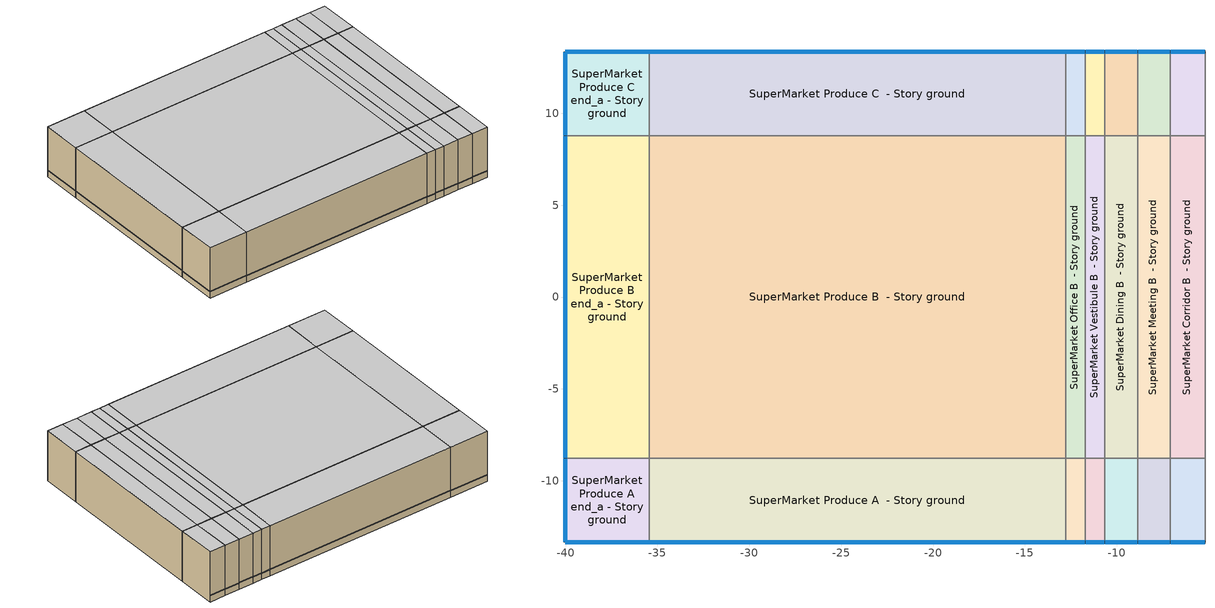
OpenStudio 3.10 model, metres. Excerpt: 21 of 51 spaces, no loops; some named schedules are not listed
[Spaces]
SuperMarket Produce A end_a - Story ground
 floor ground (Foundation F 1.26W/m*K Perim 9.14m Area 20.9m2): -40.03,-13.34 -40.03,-8.77 -35.46,-8.77 -35.46,-13.34 z0
 wall outside (SuperMarket Produce A end_a - Story ground Wall 1 c tbd): -40.03,-8.77 -40.03,-13.34 z0:6.1
 wall outside (SuperMarket Produce A end_a - Story ground Wall 4 c tbd): -40.03,-13.34 -35.46,-13.34 z0:6.1
 wall to SuperMarket Produce B end_a - Story ground: -35.46,-8.77 -40.03,-8.77 z0:6.1
 wall to SuperMarket Produce A  - Story ground: -35.46,-13.34 -35.46,-8.77 z0:6.1
 window (Window U-0.56 SHGC 0.39): -40.03,-8.8 -40.03,-13.32 / -40.01,-13.34 -35.49,-13.34 z0.76:0.82
 ceiling adiabatic (Typical Interior Ceiling): -35.46,-13.34 -35.46,-8.77 -40.03,-8.77 -40.03,-13.34 z6.1
SuperMarket Produce B end_a - Story ground
 floor ground (Foundation F 1.26W/m*K Perim 17.54m Area 80.21m2): -40.03,-8.77 -40.03,8.77 -35.46,8.77 -35.46,-8.77 z0
 wall outside (SuperMarket Produce B end_a - Story ground Wall 4 c tbd): -40.03,8.77 -40.03,-8.77 z0:6.1
 wall to SuperMarket Produce C end_a - Story ground: -35.46,8.77 -40.03,8.77 z0:6.1
 wall to SuperMarket Produce B  - Story ground: -35.46,-8.77 -35.46,8.77 z0:6.1
 window (Window U-0.56 SHGC 0.39): -40.03,8.75 -40.03,-8.75 z0.76:0.82
 ceiling adiabatic (Typical Interior Ceiling): -35.46,-8.77 -35.46,8.77 -40.03,8.77 -40.03,-8.77 z6.1
SuperMarket Produce C end_a - Story ground
 floor ground (Foundation F 1.26W/m*K Perim 9.14m Area 20.9m2): -40.03,8.77 -40.03,13.34 -35.46,13.34 -35.46,8.77 z0
 wall outside (SuperMarket Produce C end_a - Story ground Wall 1 c tbd): -40.03,13.34 -40.03,8.77 z0:6.1
 wall outside (SuperMarket Produce C end_a - Story ground Wall 2 c tbd): -35.46,13.34 -40.03,13.34 z0:6.1
 wall to SuperMarket Produce C  - Story ground: -35.46,8.77 -35.46,13.34 z0:6.1
 window (Window U-0.56 SHGC 0.39): -40.03,13.32 -40.03,8.8 / -35.49,13.34 -40.01,13.34 z0.76:0.82
 ceiling adiabatic (Typical Interior Ceiling): -35.46,8.77 -35.46,13.34 -40.03,13.34 -40.03,8.77 z6.1
SuperMarket Produce A  - Story ground
 floor ground (Foundation F 1.26W/m*K Perim 22.67m Area 103.63m2): -35.46,-13.34 -35.46,-8.77 -12.79,-8.77 -12.79,-13.34 z0
 wall outside (SuperMarket Produce A  - Story ground Wall 3 c tbd): -35.46,-13.34 -12.79,-13.34 z0:6.1
 wall to SuperMarket Produce B  - Story ground: -12.79,-8.77 -35.46,-8.77 z0:6.1
 wall to SuperMarket Office A  - Story ground: -12.79,-13.34 -12.79,-8.77 z0:6.1
 window (Window U-0.56 SHGC 0.39): -35.43,-13.34 -12.82,-13.34 z0.76:0.82
 ceiling adiabatic (Typical Interior Ceiling): -12.79,-13.34 -12.79,-8.77 -35.46,-8.77 -35.46,-13.34 z6.1
SuperMarket Produce B  - Story ground
 floor ground (Foundation F 1.26W/m*K Perim 0.0m Area 397.65m2): -35.46,-8.77 -35.46,8.77 -12.79,8.77 -12.79,-8.77 z0
 wall to SuperMarket Produce C  - Story ground: -12.79,8.77 -35.46,8.77 z0:6.1
 wall to SuperMarket Office B  - Story ground: -12.79,-8.77 -12.79,8.77 z0:6.1
 ceiling adiabatic (Typical Interior Ceiling): -12.79,-8.77 -12.79,8.77 -35.46,8.77 -35.46,-8.77 z6.1
SuperMarket Produce C  - Story ground
 floor ground (Foundation F 1.26W/m*K Perim 22.67m Area 103.63m2): -35.46,8.77 -35.46,13.34 -12.79,13.34 -12.79,8.77 z0
 wall outside (SuperMarket Produce C  - Story ground Wall 2 c tbd): -12.79,13.34 -35.46,13.34 z0:6.1
 wall to SuperMarket Office C  - Story ground: -12.79,8.77 -12.79,13.34 z0:6.1
 window (Window U-0.56 SHGC 0.39): -12.82,13.34 -35.43,13.34 z0.76:0.82
 ceiling adiabatic (Typical Interior Ceiling): -12.79,8.77 -12.79,13.34 -35.46,13.34 -35.46,8.77 z6.1
SuperMarket Office A  - Story ground
 floor ground (Foundation F 1.26W/m*K Perim 1.07m Area 4.91m2): -12.79,-13.34 -12.79,-8.77 -11.72,-8.77 -11.72,-13.34 z0
 wall outside (SuperMarket Office A  - Story ground Wall 3 c tbd): -12.79,-13.34 -11.72,-13.34 z0:6.1
 wall to SuperMarket Office B  - Story ground: -11.72,-8.77 -12.79,-8.77 z0:6.1
 wall to SuperMarket Vestibule A  - Story ground: -11.72,-13.34 -11.72,-8.77 z0:6.1
 window (Window U-0.56 SHGC 0.39): -12.77,-13.34 -11.75,-13.34 z0.76:0.83
 ceiling adiabatic (Typical Interior Ceiling): -11.72,-13.34 -11.72,-8.77 -12.79,-8.77 -12.79,-13.34 z6.1
SuperMarket Office B  - Story ground
 floor ground (Foundation F 1.26W/m*K Perim 0.0m Area 18.82m2): -12.79,-8.77 -12.79,8.77 -11.72,8.77 -11.72,-8.77 z0
 wall to SuperMarket Office C  - Story ground: -11.72,8.77 -12.79,8.77 z0:6.1
 wall to SuperMarket Vestibule B  - Story ground: -11.72,-8.77 -11.72,8.77 z0:6.1
 ceiling adiabatic (Typical Interior Ceiling): -11.72,-8.77 -11.72,8.77 -12.79,8.77 -12.79,-8.77 z6.1
SuperMarket Office C  - Story ground
 floor ground (Foundation F 1.26W/m*K Perim 1.07m Area 4.91m2): -12.79,8.77 -12.79,13.34 -11.72,13.34 -11.72,8.77 z0
 wall outside (SuperMarket Office C  - Story ground Wall 1 c tbd): -11.72,13.34 -12.79,13.34 z0:6.1
 wall to SuperMarket Vestibule C  - Story ground: -11.72,8.77 -11.72,13.34 z0:6.1
 window (Window U-0.56 SHGC 0.39): -11.75,13.34 -12.77,13.34 z0.76:0.83
 ceiling adiabatic (Typical Interior Ceiling): -11.72,8.77 -11.72,13.34 -12.79,13.34 -12.79,8.77 z6.1
SuperMarket Vestibule A  - Story ground
 floor ground (Foundation F 1.26W/m*K Perim 1.07m Area 4.91m2): -11.72,-13.34 -11.72,-8.77 -10.65,-8.77 -10.65,-13.34 z0
 wall outside (SuperMarket Vestibule A  - Story ground Wall 3 c tbd): -11.72,-13.34 -10.65,-13.34 z0:6.1
 wall to SuperMarket Vestibule B  - Story ground: -10.65,-8.77 -11.72,-8.77 z0:6.1
 wall to SuperMarket Dining A  - Story ground: -10.65,-13.34 -10.65,-8.77 z0:6.1
 window (Window U-0.56 SHGC 0.39): -11.7,-13.34 -10.67,-13.34 z0.76:0.83
 ceiling adiabatic (Typical Interior Ceiling): -10.65,-13.34 -10.65,-8.77 -11.72,-8.77 -11.72,-13.34 z6.1
SuperMarket Vestibule B  - Story ground
 floor ground (Foundation F 1.26W/m*K Perim 0.0m Area 18.82m2): -11.72,-8.77 -11.72,8.77 -10.65,8.77 -10.65,-8.77 z0
 wall to SuperMarket Vestibule C  - Story ground: -10.65,8.77 -11.72,8.77 z0:6.1
 wall to SuperMarket Dining B  - Story ground: -10.65,-8.77 -10.65,8.77 z0:6.1
 ceiling adiabatic (Typical Interior Ceiling): -10.65,-8.77 -10.65,8.77 -11.72,8.77 -11.72,-8.77 z6.1
SuperMarket Vestibule C  - Story ground
 floor ground (Foundation F 1.26W/m*K Perim 1.07m Area 4.91m2): -11.72,8.77 -11.72,13.34 -10.65,13.34 -10.65,8.77 z0
 wall outside (SuperMarket Vestibule C  - Story ground Wall 2 c tbd): -10.65,13.34 -11.72,13.34 z0:6.1
 wall to SuperMarket Dining C  - Story ground: -10.65,8.77 -10.65,13.34 z0:6.1
 window (Window U-0.56 SHGC 0.39): -10.67,13.34 -11.7,13.34 z0.76:0.83
 ceiling adiabatic (Typical Interior Ceiling): -10.65,8.77 -10.65,13.34 -11.72,13.34 -11.72,8.77 z6.1
SuperMarket Dining A  - Story ground
 floor ground (Foundation F 1.26W/m*K Perim 1.78m Area 8.13m2): -10.65,-13.34 -10.65,-8.77 -8.87,-8.77 -8.87,-13.34 z0
 wall outside (SuperMarket Dining A  - Story ground Wall 3 c tbd): -10.65,-13.34 -8.87,-13.34 z0:6.1
 wall to SuperMarket Dining B  - Story ground: -8.87,-8.77 -10.65,-8.77 z0:6.1
 wall to SuperMarket Meeting A  - Story ground: -8.87,-13.34 -8.87,-8.77 z0:6.1
 window (Window U-0.56 SHGC 0.39): -10.62,-13.34 -8.9,-13.34 z0.76:0.82
 ceiling adiabatic (Typical Interior Ceiling): -8.87,-13.34 -8.87,-8.77 -10.65,-8.77 -10.65,-13.34 z6.1
SuperMarket Dining B  - Story ground
 floor ground (Foundation F 1.26W/m*K Perim 0.0m Area 31.18m2): -10.65,-8.77 -10.65,8.77 -8.87,8.77 -8.87,-8.77 z0
 wall to SuperMarket Dining C  - Story ground: -8.87,8.77 -10.65,8.77 z0:6.1
 wall to SuperMarket Meeting B  - Story ground: -8.87,-8.77 -8.87,8.77 z0:6.1
 ceiling adiabatic (Typical Interior Ceiling): -8.87,-8.77 -8.87,8.77 -10.65,8.77 -10.65,-8.77 z6.1
SuperMarket Dining C  - Story ground
 floor ground (Foundation F 1.26W/m*K Perim 1.78m Area 8.13m2): -10.65,8.77 -10.65,13.34 -8.87,13.34 -8.87,8.77 z0
 wall outside (SuperMarket Dining C  - Story ground Wall 2 c tbd): -8.87,13.34 -10.65,13.34 z0:6.1
 wall to SuperMarket Meeting C  - Story ground: -8.87,8.77 -8.87,13.34 z0:6.1
 window (Window U-0.56 SHGC 0.39): -8.9,13.34 -10.62,13.34 z0.76:0.82
 ceiling adiabatic (Typical Interior Ceiling): -8.87,8.77 -8.87,13.34 -10.65,13.34 -10.65,8.77 z6.1
SuperMarket Meeting A  - Story ground
 floor ground (Foundation F 1.26W/m*K Perim 1.78m Area 8.13m2): -8.87,-13.34 -8.87,-8.77 -7.09,-8.77 -7.09,-13.34 z0
 wall outside (SuperMarket Meeting A  - Story ground Wall 3 c tbd): -8.87,-13.34 -7.09,-13.34 z0:6.1
 wall to SuperMarket Meeting B  - Story ground: -7.09,-8.77 -8.87,-8.77 z0:6.1
 wall to SuperMarket Corridor A  - Story ground: -7.09,-13.34 -7.09,-8.77 z0:6.1
 window (Window U-0.56 SHGC 0.39): -8.85,-13.34 -7.12,-13.34 z0.76:0.82
 ceiling adiabatic (Typical Interior Ceiling): -7.09,-13.34 -7.09,-8.77 -8.87,-8.77 -8.87,-13.34 z6.1
SuperMarket Meeting B  - Story ground
 floor ground (Foundation F 1.26W/m*K Perim 0.0m Area 31.18m2): -8.87,-8.77 -8.87,8.77 -7.09,8.77 -7.09,-8.77 z0
 wall to SuperMarket Meeting C  - Story ground: -7.09,8.77 -8.87,8.77 z0:6.1
 wall to SuperMarket Corridor B  - Story ground: -7.09,-8.77 -7.09,8.77 z0:6.1
 ceiling adiabatic (Typical Interior Ceiling): -7.09,-8.77 -7.09,8.77 -8.87,8.77 -8.87,-8.77 z6.1
SuperMarket Meeting C  - Story ground
 floor ground (Foundation F 1.26W/m*K Perim 1.78m Area 8.13m2): -8.87,8.77 -8.87,13.34 -7.09,13.34 -7.09,8.77 z0
 wall outside (SuperMarket Meeting C  - Story ground Wall 1 c tbd): -7.09,13.34 -8.87,13.34 z0:6.1
 wall to SuperMarket Corridor C  - Story ground: -7.09,8.77 -7.09,13.34 z0:6.1
 window (Window U-0.56 SHGC 0.39): -7.12,13.34 -8.85,13.34 z0.76:0.82
 ceiling adiabatic (Typical Interior Ceiling): -7.09,8.77 -7.09,13.34 -8.87,13.34 -8.87,8.77 z6.1
SuperMarket Corridor A  - Story ground
 floor ground (Foundation F 1.26W/m*K Perim 1.89m Area 8.64m2): -7.09,-13.34 -7.09,-8.77 -5.2,-8.77 -5.2,-13.34 z0
 wall outside (SuperMarket Corridor A  - Story ground Wall 3 c tbd): -7.09,-13.34 -5.2,-13.34 z0:6.1
 wall to SuperMarket Corridor B  - Story ground: -5.2,-8.77 -7.09,-8.77 z0:6.1
 wall to SuperMarket Elec/MechRoom A  - Story ground: -5.2,-13.34 -5.2,-8.77 z0:6.1
 window (Window U-0.56 SHGC 0.39): -7.07,-13.34 -5.23,-13.34 z0.76:0.82
 ceiling adiabatic (Typical Interior Ceiling): -5.2,-13.34 -5.2,-8.77 -7.09,-8.77 -7.09,-13.34 z6.1
SuperMarket Corridor B  - Story ground
 floor ground (Foundation F 1.26W/m*K Perim 0.0m Area 33.15m2): -7.09,-8.77 -7.09,8.77 -5.2,8.77 -5.2,-8.77 z0
 wall to SuperMarket Corridor C  - Story ground: -5.2,8.77 -7.09,8.77 z0:6.1
 wall to SuperMarket Elec/MechRoom B  - Story ground: -5.2,-8.77 -5.2,8.77 z0:6.1
 ceiling adiabatic (Typical Interior Ceiling): -5.2,-8.77 -5.2,8.77 -7.09,8.77 -7.09,-8.77 z6.1
SuperMarket Corridor C  - Story ground
 floor ground (Foundation F 1.26W/m*K Perim 1.89m Area 8.64m2): -7.09,8.77 -7.09,13.34 -5.2,13.34 -5.2,8.77 z0
 wall outside (SuperMarket Corridor C  - Story ground Wall 2 c tbd): -5.2,13.34 -7.09,13.34 z0:6.1
 wall to SuperMarket Elec/MechRoom C  - Story ground: -5.2,8.77 -5.2,13.34 z0:6.1
 window (Window U-0.56 SHGC 0.39): -5.23,13.34 -7.07,13.34 z0.76:0.82
 ceiling adiabatic (Typical Interior Ceiling): -5.2,8.77 -5.2,13.34 -7.09,13.34 -7.09,8.77 z6.1
[Building]
ComStock 90.1-2007|SuperMarket: North Axis {deg}=315; Default Construction Set=ComStock 90.1-2007 - SpMarket - ASHRAE 169-2013-3A; Default Schedule Set=Building Default Schedule Set; Standards Building Type=SuperMarket
[Site]
Pitt Greenville_NC_USA: Latitude {deg}=35.64; Longitude {deg}=-77.38; Time Zone {hr}=-5; Elevation {m}=8; Terrain=City
[Site:WaterMainsTemperature]
Calculation Method=Correlation; Annual Average Outdoor Air Temperature {C}=16.915; Maximum Difference In Monthly Average Outdoor Air Temperatures {deltaC}=23.03
[SizingPeriod:DesignDay] Barometric Pressure {Pa}=101229; Rain Indicator=No; Snow Indicator=No; Day of Month=21; Daylight Saving Time Indicator=No; Humidity Condition Type=Wetbulb; Dry-Bulb Temperature Range Modifier Type=DefaultMultipliers
Name | Maximum Dry-Bulb Temperature {C} | Daily Dry-Bulb Temperature Range {deltaC} | Wind Speed {m/s} | Wind Direction {deg} | Month | Day Type | Wetbulb or DewPoint at Maximum Dry-Bulb {C} | Solar Model Indicator | ASHRAE Clear Sky Optical Depth for Beam Irradiance | ASHRAE Clear Sky Optical Depth for Diffuse Irradiance | Sky Clearness
Pitt Greenville Ann Clg .4% Condns DB=>MWB 1 | 35.1 | 10.3 | 3.1 | 260 | 7 | SummerDesignDay | 24.6 | ASHRAETau | 0.461 | 2.126
Pitt Greenville Ann Clg .4% Condns WB=>MDB 1 | 32.9 | 10.3 | 3.1 | 260 | 7 | SummerDesignDay | 26.1 | ASHRAETau | 0.461 | 2.126
Pitt Greenville Ann Htg 99.6% Condns DB 1 | -6.2 | 0 | 1.2 | 0 | 1 | WinterDesignDay | -6.2 | ASHRAEClearSky |  |  | 0
Pitt Greenville August .4% Condns DB=>MCWB 1 | 37.1 | 10.6 | 3.1 | 260 | 8 | SummerDesignDay | 25.5 | ASHRAETau | 0.431 | 2.253
[ClimateZones]
Climate Zone Institution Name 1=ASHRAE; Climate Zone Document Name 1=ANSI/ASHRAE Standard 169; Climate Zone Document Year 1=2006; Climate Zone Value 1=3A
[Site:GroundTemperature:FCfactorMethod]
January Ground Temperature {C}=17.55; February Ground Temperature {C}=10.73; March Ground Temperature {C}=8.85; April Ground Temperature {C}=3.21; May Ground Temperature {C}=12.42; June Ground Temperature {C}=8.62; July Ground Temperature {C}=15.07; August Ground Temperature {C}=23.02; September Ground Temperature {C}=25.88; October Ground Temperature {C}=25.87; November Ground Temperature {C}=26.24; December Ground Temperature {C}=25.52
[Construction:FfactorGroundFloor] F-Factor {W/m-K}=1.26344
Name | Area {m2} | PerimeterExposed {m}
Foundation F 1.26W/m*K Perim 9.14m Area 20.9m2 | 20.9032 | 9.144
Foundation F 1.26W/m*K Perim 17.54m Area 80.21m2 | 80.2118 | 17.5441
Foundation F 1.26W/m*K Perim 1.78m Area 8.13m2 | 8.12641 | 1.77743
Foundation F 1.26W/m*K Perim 1.07m Area 4.91m2 | 4.90513 | 1.07286
Foundation F 1.26W/m*K Perim 0.0m Area 18.82m2 | 18.8225 | 0
Foundation F 1.26W/m*K Perim 22.67m Area 103.63m2 | 103.629 | 22.6659
Foundation F 1.26W/m*K Perim 0.0m Area 397.65m2 | 397.654 | 0
Foundation F 1.26W/m*K Perim 0.0m Area 31.18m2 | 31.1835 | 0
Foundation F 1.26W/m*K Perim 0.0m Area 33.15m2 | 33.15 | 0
Foundation F 1.26W/m*K Perim 1.89m Area 8.64m2 | 8.63889 | 1.88952
[DefaultConstructionSet]
ComStock 90.1-2007 - SpMarket - ASHRAE 169-2013-3A: Default Exterior Surface Constructions=Default Surface Constructions 1; Default Interior Surface Constructions=Default Surface Constructions 2; Default Ground Contact Surface Constructions=Default Surface Constructions 3; Default Exterior SubSurface Constructions=Default Sub Surface Constructions 1; Default Interior SubSurface Constructions=Default Sub Surface Constructions 2; Interior Partition Construction=Typical Interior Partition
[DefaultSurfaceConstructions]
Name | Floor Construction | Wall Construction | Roof Ceiling Construction
Default Surface Constructions 1 | Typical Insulated Exterior Mass Floor R-9.35 | Typical Insulated Exterior Mass Wall R-8.13 | Typical IEAD Roof - Highly Reflective R-20.83
Default Surface Constructions 2 | Typical Interior Floor | Typical Interior Wall | Typical Interior Ceiling
Default Surface Constructions 3 | Typical Insulated Carpeted 6in Slab Floor | Typical Insulated Basement Mass Wall
[Construction]
Typical Insulated Exterior Mass Floor R-9.35: Typical Insulation R-6.78, 4 in. Normalweight Concrete Floor, Typical Carpet Pad
Typical Insulated Exterior Mass Wall R-8.13: 1IN Stucco, 8IN CONCRETE HW RefBldg, Typical Insulation R-5.74, 1/2IN Gypsum
Typical IEAD Roof - Highly Reflective R-20.83: Roof Membrane - Highly Reflective, Typical Insulation R-19.72, Metal Roof Surface
Typical Interior Floor: 100mm Normalweight concrete floor, CP02 CARPET PAD
Typical Interior Wall: G01 13mm gypsum board, G01 13mm gypsum board
Typical Interior Ceiling: CP02 CARPET PAD, 100mm Normalweight concrete floor
Typical Insulated Carpeted 6in Slab Floor: 6 in. Normalweight Concrete Floor, Typical Carpet Pad
Typical Insulated Basement Mass Wall: 8 in. Concrete Block Basement Wall
U 0.65 SHGC 0.25 Simple Glazing: U 0.65 SHGC 0.25 Simple Glazing
Typical Insulated Metal Door R-1.43: F08 Metal surface, Typical Insulation R-0.58
U 0.9 SHGC 0.25 Simple Glazing: U 0.9 SHGC 0.25 Simple Glazing
Typical Overhead Door R-0.86: Typical Insulation R-0.01
U 1.17 SHGC 0.39 Simple Glazing: U 1.17 SHGC 0.39 Simple Glazing
Typical Interior Window: Clear 3mm
Typical Interior Door; Typical Interior Partition: G05 25mm wood
InteriorFurnishings: Std Wood 6inch
Window U-0.56 SHGC 0.39: Simple Glazing Double - LowE - Clear - Aluminum
SuperMarket Corridor A  - Story ground Wall 3 c tbd: 1IN Stucco, 8IN CONCRETE HW RefBldg, SuperMarket Corridor A  - Story ground Wall 3 m tbd, 1/2IN Gypsum
SuperMarket Corridor C  - Story ground Wall 2 c tbd: 1IN Stucco, 8IN CONCRETE HW RefBldg, SuperMarket Corridor C  - Story ground Wall 2 m tbd, 1/2IN Gypsum
SuperMarket Dining A  - Story ground Wall 3 c tbd: 1IN Stucco, 8IN CONCRETE HW RefBldg, SuperMarket Dining A  - Story ground Wall 3 m tbd, 1/2IN Gypsum
SuperMarket Dining C  - Story ground Wall 2 c tbd: 1IN Stucco, 8IN CONCRETE HW RefBldg, SuperMarket Dining C  - Story ground Wall 2 m tbd, 1/2IN Gypsum
SuperMarket Meeting A  - Story ground Wall 3 c tbd: 1IN Stucco, 8IN CONCRETE HW RefBldg, SuperMarket Meeting A  - Story ground Wall 3 m tbd, 1/2IN Gypsum
SuperMarket Meeting C  - Story ground Wall 1 c tbd: 1IN Stucco, 8IN CONCRETE HW RefBldg, SuperMarket Meeting C  - Story ground Wall 1 m tbd, 1/2IN Gypsum
SuperMarket Office A  - Story ground Wall 3 c tbd: 1IN Stucco, 8IN CONCRETE HW RefBldg, SuperMarket Office A  - Story ground Wall 3 m tbd, 1/2IN Gypsum
SuperMarket Office C  - Story ground Wall 1 c tbd: 1IN Stucco, 8IN CONCRETE HW RefBldg, SuperMarket Office C  - Story ground Wall 1 m tbd, 1/2IN Gypsum
SuperMarket Produce A  - Story ground Wall 3 c tbd: 1IN Stucco, 8IN CONCRETE HW RefBldg, SuperMarket Produce A  - Story ground Wall 3 m tbd, 1/2IN Gypsum
SuperMarket Produce A end_a - Story ground Wall 1 c tbd: 1IN Stucco, 8IN CONCRETE HW RefBldg, SuperMarket Produce A end_a - Story ground Wall 1 m tbd, 1/2IN Gypsum
SuperMarket Produce A end_a - Story ground Wall 4 c tbd: 1IN Stucco, 8IN CONCRETE HW RefBldg, SuperMarket Produce A end_a - Story ground Wall 4 m tbd, 1/2IN Gypsum
SuperMarket Produce B end_a - Story ground Wall 4 c tbd: 1IN Stucco, 8IN CONCRETE HW RefBldg, SuperMarket Produce B end_a - Story ground Wall 4 m tbd, 1/2IN Gypsum
SuperMarket Produce C  - Story ground Wall 2 c tbd: 1IN Stucco, 8IN CONCRETE HW RefBldg, SuperMarket Produce C  - Story ground Wall 2 m tbd, 1/2IN Gypsum
SuperMarket Produce C end_a - Story ground Wall 1 c tbd: 1IN Stucco, 8IN CONCRETE HW RefBldg, SuperMarket Produce C end_a - Story ground Wall 1 m tbd, 1/2IN Gypsum
SuperMarket Produce C end_a - Story ground Wall 2 c tbd: 1IN Stucco, 8IN CONCRETE HW RefBldg, SuperMarket Produce C end_a - Story ground Wall 2 m tbd, 1/2IN Gypsum
SuperMarket Vestibule A  - Story ground Wall 3 c tbd: 1IN Stucco, 8IN CONCRETE HW RefBldg, SuperMarket Vestibule A  - Story ground Wall 3 m tbd, 1/2IN Gypsum
SuperMarket Vestibule C  - Story ground Wall 2 c tbd: 1IN Stucco, 8IN CONCRETE HW RefBldg, SuperMarket Vestibule C  - Story ground Wall 2 m tbd, 1/2IN Gypsum
[Material:NoMass] Roughness=Smooth; Thermal Absorptance=0.9; Solar Absorptance=0.7
Name | Thermal Resistance {m2-K/W} | Visible Absorptance
Typical Insulation R-6.78 | 1.19347 | 0.7
Typical Carpet Pad; CP02 CARPET PAD | 0.21648 | 0.8
Typical Insulation R-5.74 | 1.01115 | 0.7
Typical Insulation R-19.72 | 3.4722 | 0.7
Typical Insulation R-0.58 | 0.101875 | 0.7
Typical Insulation R-0.01 | 0.001 | 0.7
SuperMarket Corridor A  - Story ground Wall 3 m tbd; SuperMarket Corridor C  - Story ground Wall 2 m tbd | 0.857915 | 0.7
SuperMarket Dining A  - Story ground Wall 3 m tbd; SuperMarket Dining C  - Story ground Wall 2 m tbd; SuperMarket Meeting A  - Story ground Wall 3 m tbd; SuperMarket Meeting C  - Story ground Wall 1 m tbd | 0.857879 | 0.7
SuperMarket Office A  - Story ground Wall 3 m tbd; SuperMarket Office C  - Story ground Wall 1 m tbd; SuperMarket Vestibule A  - Story ground Wall 3 m tbd; SuperMarket Vestibule C  - Story ground Wall 2 m tbd | 0.857438 | 0.7
SuperMarket Produce A  - Story ground Wall 3 m tbd; SuperMarket Produce C  - Story ground Wall 2 m tbd | 0.858376 | 0.7
SuperMarket Produce A end_a - Story ground Wall 1 m tbd; SuperMarket Produce A end_a - Story ground Wall 4 m tbd; SuperMarket Produce C end_a - Story ground Wall 1 m tbd; SuperMarket Produce C end_a - Story ground Wall 2 m tbd | 0.858224 | 0.7
SuperMarket Produce B end_a - Story ground Wall 4 m tbd | 0.858365 | 0.7
[Material]
Name | Roughness | Thickness {m} | Conductivity {W/m-K} | Density {kg/m3} | Specific Heat {J/kg-K} | Thermal Absorptance | Solar Absorptance | Visible Absorptance
4 in. Normalweight Concrete Floor | MediumRough | 0.1016 | 2.31 | 2322 | 832 | 0.9 | 0.7 | 0.7
1IN Stucco | Smooth | 0.0253 | 0.6918 | 1858 | 837 | 0.9 | 0.7 | 0.92
8IN CONCRETE HW RefBldg | Rough | 0.2032 | 1.311 | 2240 | 836.8 | 0.9 | 0.7 | 0.7
1/2IN Gypsum | Smooth | 0.0127 | 0.16 | 784.9 | 830 | 0.9 | 0.4 | 0.4
Roof Membrane - Highly Reflective | VeryRough | 0.0095 | 0.16 | 1121.29 | 1460 | 0.75 | 0.45 | 0.7
Metal Roof Surface; F08 Metal surface | Smooth | 0.0008 | 45.28 | 7824 | 500 | 0.9 | 0.7 | 0.7
100mm Normalweight concrete floor | MediumRough | 0.1016 | 2.31045 | 2322 | 832.557 | 0.9 | 0.7 | 0.7
G01 13mm gypsum board | Smooth | 0.0127 | 0.160031 | 800.001 | 1090.73 | 0.9 | 0.7 | 0.5
6 in. Normalweight Concrete Floor | MediumRough | 0.1524 | 2.31 | 2322 | 832 | 0.9 | 0.7 | 0.7
8 in. Concrete Block Basement Wall | MediumRough | 0.2032 | 1.326 | 1842 | 912 | 0.9 | 0.7 | 0.7
G05 25mm wood | MediumSmooth | 0.0254 | 0.15 | 608 | 1630 | 0.9 | 0.5 | 0.5
Std Wood 6inch | MediumSmooth | 0.15 | 0.12 | 540 | 1210 | 0.9 | 0.7 | 0.7
[DefaultSubSurfaceConstructions]
Name | Fixed Window Construction | Operable Window Construction | Door Construction | Glass Door Construction | Overhead Door Construction | Skylight Construction | Tubular Daylight Dome Construction | Tubular Daylight Diffuser Construction
Default Sub Surface Constructions 1 | U 0.65 SHGC 0.25 Simple Glazing | U 0.65 SHGC 0.25 Simple Glazing | Typical Insulated Metal Door R-1.43 | U 0.9 SHGC 0.25 Simple Glazing | Typical Overhead Door R-0.86 | U 1.17 SHGC 0.39 Simple Glazing | Typical Interior Window | Typical Interior Window
Default Sub Surface Constructions 2 | Typical Interior Window | Typical Interior Window | Typical Interior Door
[WindowMaterial:SimpleGlazingSystem]
Name | U-Factor {W/m2-K} | Solar Heat Gain Coefficient | Visible Transmittance
U 0.65 SHGC 0.25 Simple Glazing | 3.69087 | 0.25 | 0.81
U 0.9 SHGC 0.25 Simple Glazing | 5.11044 | 0.25 | 0.81
U 1.17 SHGC 0.39 Simple Glazing | 6.64357 | 0.39 | 0.81
Simple Glazing Double - LowE - Clear - Aluminum | 3.17415 | 0.386 | 0.591
[WindowMaterial:Glazing]
Clear 3mm: Optical Data Type=SpectralAverage; Thickness {m}=0.003; Solar Transmittance at Normal Incidence=0.837; Front Side Solar Reflectance at Normal Incidence=0.075; Back Side Solar Reflectance at Normal Incidence=0.075; Visible Transmittance at Normal Incidence=0.898; Front Side Visible Reflectance at Normal Incidence=0.081; Back Side Visible Reflectance at Normal Incidence=0.081; Infrared Transmittance at Normal Incidence=0; Front Side Infrared Hemispherical Emissivity=0.84; Back Side Infrared Hemispherical Emissivity=0.84; Conductivity {W/m-K}=0.9; Dirt Correction Factor for Solar and Visible Transmittance=1; Solar Diffusing=No
[SpaceType] Standards Building Type=SuperMarket
Name | Default Schedule Set | Design Specification Outdoor Air Object | Standards Space Type
SuperMarket Office - ComStock 90.1-2007 | SuperMarket Office Schedule Set | SuperMarket Office Ventilation | Office
SuperMarket Vestibule - ComStock 90.1-2007 | SuperMarket Vestibule Schedule Set | SuperMarket Vestibule Ventilation | Vestibule
SuperMarket Dining - ComStock 90.1-2007 | SuperMarket Dining Schedule Set | SuperMarket Dining Ventilation | Dining
SuperMarket Meeting - ComStock 90.1-2007 | SuperMarket Meeting Schedule Set | SuperMarket Meeting Ventilation | Meeting
SuperMarket Corridor - ComStock 90.1-2007 | SuperMarket Corridor Schedule Set | SuperMarket Corridor Ventilation | Corridor
SuperMarket Produce - ComStock 90.1-2007 | SuperMarket Produce Schedule Set | SuperMarket Produce Ventilation | Produce
[BuildingStory]
Story ground: Nominal Z Coordinate {m}=0; Nominal Floor to Floor Height {m}=6.096
[Space] Building Story=Story ground
Name | Space Type | Thermal Zone
SuperMarket Produce A end_a - Story ground | SuperMarket Produce - ComStock 90.1-2007 | Zone SuperMarket Produce A end_a - Story ground
SuperMarket Produce B end_a - Story ground | SuperMarket Produce - ComStock 90.1-2007 | Zone SuperMarket Produce B end_a - Story ground
SuperMarket Produce C end_a - Story ground | SuperMarket Produce - ComStock 90.1-2007 | Zone SuperMarket Produce C end_a - Story ground
SuperMarket Produce A  - Story ground | SuperMarket Produce - ComStock 90.1-2007 | Zone SuperMarket Produce A  - Story ground
SuperMarket Produce B  - Story ground | SuperMarket Produce - ComStock 90.1-2007 | Zone SuperMarket Produce B  - Story ground
SuperMarket Produce C  - Story ground | SuperMarket Produce - ComStock 90.1-2007 | Zone SuperMarket Produce C  - Story ground
SuperMarket Office A  - Story ground | SuperMarket Office - ComStock 90.1-2007 | Zone SuperMarket Office A  - Story ground
SuperMarket Office B  - Story ground | SuperMarket Office - ComStock 90.1-2007 | Zone SuperMarket Office B  - Story ground
SuperMarket Office C  - Story ground | SuperMarket Office - ComStock 90.1-2007 | Zone SuperMarket Office C  - Story ground
SuperMarket Vestibule A  - Story ground | SuperMarket Vestibule - ComStock 90.1-2007 | Zone SuperMarket Vestibule A  - Story ground
SuperMarket Vestibule B  - Story ground | SuperMarket Vestibule - ComStock 90.1-2007 | Zone SuperMarket Vestibule B  - Story ground
SuperMarket Vestibule C  - Story ground | SuperMarket Vestibule - ComStock 90.1-2007 | Zone SuperMarket Vestibule C  - Story ground
SuperMarket Dining A  - Story ground | SuperMarket Dining - ComStock 90.1-2007 | Zone SuperMarket Dining A  - Story ground
SuperMarket Dining B  - Story ground | SuperMarket Dining - ComStock 90.1-2007 | Zone SuperMarket Dining B  - Story ground
SuperMarket Dining C  - Story ground | SuperMarket Dining - ComStock 90.1-2007 | Zone SuperMarket Dining C  - Story ground
SuperMarket Meeting A  - Story ground | SuperMarket Meeting - ComStock 90.1-2007 | Zone SuperMarket Meeting A  - Story ground
SuperMarket Meeting B  - Story ground | SuperMarket Meeting - ComStock 90.1-2007 | Zone SuperMarket Meeting B  - Story ground
SuperMarket Meeting C  - Story ground | SuperMarket Meeting - ComStock 90.1-2007 | Zone SuperMarket Meeting C  - Story ground
SuperMarket Corridor A  - Story ground | SuperMarket Corridor - ComStock 90.1-2007 | Zone SuperMarket Corridor A  - Story ground
SuperMarket Corridor B  - Story ground | SuperMarket Corridor - ComStock 90.1-2007 | Zone SuperMarket Corridor B  - Story ground
SuperMarket Corridor C  - Story ground | SuperMarket Corridor - ComStock 90.1-2007 | Zone SuperMarket Corridor C  - Story ground
[ThermalZone] Multiplier=1; Use Ideal Air Loads=No
Name | Thermostat
Zone SuperMarket Produce A end_a - Story ground | SuperMarket Produce - ComStock 90.1-2007 Thermostat 2
Zone SuperMarket Produce B end_a - Story ground | SuperMarket Produce - ComStock 90.1-2007 Thermostat 5
Zone SuperMarket Produce C end_a - Story ground | SuperMarket Produce - ComStock 90.1-2007 Thermostat
Zone SuperMarket Produce A  - Story ground | SuperMarket Produce - ComStock 90.1-2007 Thermostat 4
Zone SuperMarket Produce B  - Story ground | SuperMarket Produce - ComStock 90.1-2007 Thermostat 1
Zone SuperMarket Produce C  - Story ground | SuperMarket Produce - ComStock 90.1-2007 Thermostat 3
Zone SuperMarket Office A  - Story ground | SuperMarket Office - ComStock 90.1-2007 Thermostat
Zone SuperMarket Office B  - Story ground | SuperMarket Office - ComStock 90.1-2007 Thermostat 1
Zone SuperMarket Office C  - Story ground | SuperMarket Office - ComStock 90.1-2007 Thermostat 2
Zone SuperMarket Vestibule A  - Story ground | SuperMarket Vestibule - ComStock 90.1-2007 Thermostat
Zone SuperMarket Vestibule B  - Story ground | SuperMarket Vestibule - ComStock 90.1-2007 Thermostat 2
Zone SuperMarket Vestibule C  - Story ground | SuperMarket Vestibule - ComStock 90.1-2007 Thermostat 1
Zone SuperMarket Dining A  - Story ground | SuperMarket Dining - ComStock 90.1-2007 Thermostat
Zone SuperMarket Dining B  - Story ground | SuperMarket Dining - ComStock 90.1-2007 Thermostat 2
Zone SuperMarket Dining C  - Story ground | SuperMarket Dining - ComStock 90.1-2007 Thermostat 1
Zone SuperMarket Meeting A  - Story ground | SuperMarket Meeting - ComStock 90.1-2007 Thermostat
Zone SuperMarket Meeting B  - Story ground | SuperMarket Meeting - ComStock 90.1-2007 Thermostat 1
Zone SuperMarket Meeting C  - Story ground | SuperMarket Meeting - ComStock 90.1-2007 Thermostat 2
Zone SuperMarket Corridor A  - Story ground | SuperMarket Corridor - ComStock 90.1-2007 Thermostat
Zone SuperMarket Corridor B  - Story ground | SuperMarket Corridor - ComStock 90.1-2007 Thermostat 1
Zone SuperMarket Corridor C  - Story ground | SuperMarket Corridor - ComStock 90.1-2007 Thermostat 2
[People:Definition] Number of People Calculation Method=People/Area; Fraction Radiant=0.3; Thermal Comfort Model Type 1=AdaptiveASH55
Name | People per Space Floor Area {person/m2}
SuperMarket Corridor People Definition; SuperMarket Produce People Definition; SuperMarket Vestibule People Definition | 0.0861113
SuperMarket Dining People Definition | 0.753474
SuperMarket Meeting People Definition | 0.538196
SuperMarket Office People Definition | 0.0538196
[People] Work Efficiency Schedule=Work Efficiency Schedule; Clothing Insulation Schedule=Clothing Schedule; Air Velocity Schedule=Air Velocity Schedule; Multiplier=1
Name | People Definition | Space or SpaceType
SuperMarket Corridor People | SuperMarket Corridor People Definition | SuperMarket Corridor - ComStock 90.1-2007
SuperMarket Dining People | SuperMarket Dining People Definition | SuperMarket Dining - ComStock 90.1-2007
SuperMarket Meeting People | SuperMarket Meeting People Definition | SuperMarket Meeting - ComStock 90.1-2007
SuperMarket Office People | SuperMarket Office People Definition | SuperMarket Office - ComStock 90.1-2007
SuperMarket Produce People | SuperMarket Produce People Definition | SuperMarket Produce - ComStock 90.1-2007
SuperMarket Vestibule People | SuperMarket Vestibule People Definition | SuperMarket Vestibule - ComStock 90.1-2007
[Lights:Definition] Design Level Calculation Method=Watts/Area; Fraction Visible=0.2; Return Air Fraction=0
Name | Watts per Space Floor Area {W/m2} | Fraction Radiant
SuperMarket Produce - ComStock 90.1-2007 General Lights Definition | 5.73211 | 0.31
SuperMarket Produce - ComStock 90.1-2007 Task Lights Definition | 3.42471 | 0.125
SuperMarket Corridor - ComStock 90.1-2007 General Lights Definition | 2.94907 | 0.31
SuperMarket Dining - ComStock 90.1-2007 General Lights Definition | 3.51996 | 0.31
SuperMarket Dining - ComStock 90.1-2007 Task Lights Definition | 0.956049 | 0.125
SuperMarket Dining - ComStock 90.1-2007 Wall Wash Lights Definition | 2.47267 | 0.125
SuperMarket Vestibule - ComStock 90.1-2007 General Lights Definition | 1.92838 | 0.31
SuperMarket Vestibule - ComStock 90.1-2007 Task Lights Definition | 1.01438 | 0.125
SuperMarket Vestibule - ComStock 90.1-2007 Wall Wash Lights Definition | 1.81461 | 0.125
SuperMarket Meeting - ComStock 90.1-2007 General Lights Definition | 5.43828 | 0.31
SuperMarket Meeting - ComStock 90.1-2007 Task Lights Definition | 1.71048 | 0.125
SuperMarket Meeting - ComStock 90.1-2007 Wall Wash Lights Definition | 2.57398 | 0.125
SuperMarket Office - ComStock 90.1-2007 General Lights Definition | 6.74433 | 0.31
[ElectricEquipment:Definition]
Name | Design Level Calculation Method | Watts per Space Floor Area {W/m2} | Fraction Latent | Fraction Radiant | Fraction Lost | Design Level {W}
SuperMarket Dining Elec Equip Definition | Watts/Area | 170.654 | 0 | 0.5 | 0
SuperMarket Produce Elec Equip Definition | Watts/Area | 2.22786 | 0 | 0.5 | 0
Elevator Lift Motor | EquipmentLevel |  | 0 | 0 | 1 | 16055
Elevator Fan | EquipmentLevel |  |  | 0.5 |  | 74.7252
Elevator Lights | EquipmentLevel |  |  | 0.5 |  | 88.9586
[ElectricEquipment]
Name | Electric Equipment Definition | Space or SpaceType | Schedule | Multiplier
SuperMarket Dining Elec Equip | SuperMarket Dining Elec Equip Definition | SuperMarket Dining - ComStock 90.1-2007 | SuperMarket BLDG_EQUIP_EndUseData BPR Adjusted
SuperMarket Produce Elec Equip | SuperMarket Produce Elec Equip Definition | SuperMarket Produce - ComStock 90.1-2007 | SuperMarket BLDG_EQUIP_EndUseData BPR Adjusted
2 Elevator Lift Motors | Elevator Lift Motor | SuperMarket Produce B  - Story ground | Elevator Schedule 1 | 2
2 Elevator Fans | Elevator Fan | SuperMarket Produce B  - Story ground | Elevator Schedule 3 | 2
2 Elevator Lights | Elevator Lights | SuperMarket Produce B  - Story ground | Elevator Schedule 2 | 2
[DesignSpecification:OutdoorAir] Outdoor Air Method=Sum
Name | Outdoor Air Flow per Floor Area {m3/s-m2} | Outdoor Air Flow per Person {m3/s-person}
SuperMarket Corridor Ventilation; SuperMarket Vestibule Ventilation | 0.000254
SuperMarket Dining Ventilation; SuperMarket Meeting Ventilation; SuperMarket Office Ventilation |  | 0.00943895
SuperMarket Produce Ventilation | 0.001524
[DefaultScheduleSet]
Name | Number of People Schedule | People Activity Level Schedule | Lighting Schedule | Electric Equipment Schedule | Hours of Operation Schedule
SuperMarket Corridor Schedule Set; SuperMarket Dining Schedule Set; SuperMarket Meeting Schedule Set; SuperMarket Office Schedule Set; SuperMarket Produce Schedule Set; SuperMarket Vestibule Schedule Set | SuperMarket Bldg Occ reduced by 23.0% | SuperMarket Activity | SuperMarket Bldg Light | SuperMarket BLDG_EQUIP_EndUseData
Building Default Schedule Set |  |  |  |  | Building Hours of Operation NonResidential
[Exterior:Lights:Definition]
Name | Design Level {W}
Parking Areas and Drives 0.04 W/ft^2 Def (W/ft^2) | 0.041
Building Facades 1.0 W/ft Def (W/ft) | 1
Main Entries 30.0 W/ft Def (W/ft) | 30
Other Doors 20.0 W/ft Def (W/ft) | 20
[Exterior:Lights]
Name | Exterior Lights Definition | Schedule | Control Option | Multiplier
Parking Areas and Drives 0.04 W/ft^2 | Parking Areas and Drives 0.04 W/ft^2 Def (W/ft^2) | Always On Discrete | AstronomicalClock | 65208.3
Building Facades 1.0 W/ft | Building Facades 1.0 W/ft Def (W/ft) | Schedule Ruleset 1 | ScheduleNameOnly | 700.476
Main Entries 30.0 W/ft | Main Entries 30.0 W/ft Def (W/ft) | Always On Discrete | AstronomicalClock | 18.4
Other Doors 20.0 W/ft | Other Doors 20.0 W/ft Def (W/ft) | Always On Discrete | AstronomicalClock | 26.956
[ThermostatSetpoint:DualSetpoint]
Name | Heating Setpoint Temperature Schedule | Cooling Setpoint Temperature Schedule
SuperMarket Dining - ComStock 90.1-2007 Thermostat; SuperMarket Produce - ComStock 90.1-2007 Thermostat; SuperMarket Produce - ComStock 90.1-2007 Thermostat 1; SuperMarket Produce - ComStock 90.1-2007 Thermostat 2; SuperMarket Produce - ComStock 90.1-2007 Thermostat 3; SuperMarket Produce - ComStock 90.1-2007 Thermostat 4; SuperMarket Produce - ComStock 90.1-2007 Thermostat 5; SuperMarket Dining - ComStock 90.1-2007 Thermostat 1; SuperMarket Dining - ComStock 90.1-2007 Thermostat 2 | SuperMarket HtgSetp_Enduse | SuperMarket ClgSetp_Enduse
SuperMarket Vestibule - ComStock 90.1-2007 Thermostat; SuperMarket Vestibule - ComStock 90.1-2007 Thermostat 1; SuperMarket Vestibule - ComStock 90.1-2007 Thermostat 2 | SuperMarket Vestibule HtgSetp | SuperMarket Vestibule ClgSetp
SuperMarket Office - ComStock 90.1-2007 Thermostat; SuperMarket Office - ComStock 90.1-2007 Thermostat 1; SuperMarket Meeting - ComStock 90.1-2007 Thermostat; SuperMarket Corridor - ComStock 90.1-2007 Thermostat; SuperMarket Corridor - ComStock 90.1-2007 Thermostat 1; SuperMarket Office - ComStock 90.1-2007 Thermostat 2; SuperMarket Meeting - ComStock 90.1-2007 Thermostat 1; SuperMarket Meeting - ComStock 90.1-2007 Thermostat 2; SuperMarket Corridor - ComStock 90.1-2007 Thermostat 2 | SuperMarket HtgSetp | SuperMarket ClgSetp
[InternalMass:Definition]
Internal Mass Definition 1: Construction=InteriorFurnishings; Design Level Calculation Method=SurfaceArea/Area; Surface Area per Space Floor Area=2
[InternalMass] Internal Mass Definition=Internal Mass Definition 1; Multiplier=1
Name | Space or SpaceType
SuperMarket Dining A  - Story ground Mass | SuperMarket Dining A  - Story ground
SuperMarket Meeting A  - Story ground Mass | SuperMarket Meeting A  - Story ground
SuperMarket Office C  - Story ground Mass | SuperMarket Office C  - Story ground
SuperMarket Office B  - Story ground Mass | SuperMarket Office B  - Story ground
SuperMarket Office A  - Story ground Mass | SuperMarket Office A  - Story ground
SuperMarket Dining C  - Story ground Mass | SuperMarket Dining C  - Story ground
SuperMarket Produce C  - Story ground Mass | SuperMarket Produce C  - Story ground
SuperMarket Produce B  - Story ground Mass | SuperMarket Produce B  - Story ground
SuperMarket Produce A  - Story ground Mass | SuperMarket Produce A  - Story ground
SuperMarket Produce B end_a - Story ground Mass | SuperMarket Produce B end_a - Story ground
SuperMarket Produce A end_a - Story ground Mass | SuperMarket Produce A end_a - Story ground
SuperMarket Dining B  - Story ground Mass | SuperMarket Dining B  - Story ground
SuperMarket Meeting B  - Story ground Mass | SuperMarket Meeting B  - Story ground
SuperMarket Produce C end_a - Story ground Mass | SuperMarket Produce C end_a - Story ground
SuperMarket Corridor B  - Story ground Mass | SuperMarket Corridor B  - Story ground
SuperMarket Meeting C  - Story ground Mass | SuperMarket Meeting C  - Story ground
SuperMarket Corridor C  - Story ground Mass | SuperMarket Corridor C  - Story ground
SuperMarket Corridor A  - Story ground Mass | SuperMarket Corridor A  - Story ground
[Lights] Schedule=SuperMarket Bldg Light BPR Adjusted; Fraction Replaceable=1
Name | Lights Definition | Space or SpaceType
SuperMarket Produce - ComStock 90.1-2007 General Lighting | SuperMarket Produce - ComStock 90.1-2007 General Lights Definition | SuperMarket Produce - ComStock 90.1-2007
SuperMarket Produce - ComStock 90.1-2007 Task Lighting | SuperMarket Produce - ComStock 90.1-2007 Task Lights Definition | SuperMarket Produce - ComStock 90.1-2007
SuperMarket Corridor - ComStock 90.1-2007 General Lighting | SuperMarket Corridor - ComStock 90.1-2007 General Lights Definition | SuperMarket Corridor - ComStock 90.1-2007
SuperMarket Dining - ComStock 90.1-2007 General Lighting | SuperMarket Dining - ComStock 90.1-2007 General Lights Definition | SuperMarket Dining - ComStock 90.1-2007
SuperMarket Dining - ComStock 90.1-2007 Task Lighting | SuperMarket Dining - ComStock 90.1-2007 Task Lights Definition | SuperMarket Dining - ComStock 90.1-2007
SuperMarket Dining - ComStock 90.1-2007 Wall Wash Lighting | SuperMarket Dining - ComStock 90.1-2007 Wall Wash Lights Definition | SuperMarket Dining - ComStock 90.1-2007
SuperMarket Vestibule - ComStock 90.1-2007 General Lighting | SuperMarket Vestibule - ComStock 90.1-2007 General Lights Definition | SuperMarket Vestibule - ComStock 90.1-2007
SuperMarket Vestibule - ComStock 90.1-2007 Task Lighting | SuperMarket Vestibule - ComStock 90.1-2007 Task Lights Definition | SuperMarket Vestibule - ComStock 90.1-2007
SuperMarket Vestibule - ComStock 90.1-2007 Wall Wash Lighting | SuperMarket Vestibule - ComStock 90.1-2007 Wall Wash Lights Definition | SuperMarket Vestibule - ComStock 90.1-2007
SuperMarket Meeting - ComStock 90.1-2007 General Lighting | SuperMarket Meeting - ComStock 90.1-2007 General Lights Definition | SuperMarket Meeting - ComStock 90.1-2007
SuperMarket Meeting - ComStock 90.1-2007 Task Lighting | SuperMarket Meeting - ComStock 90.1-2007 Task Lights Definition | SuperMarket Meeting - ComStock 90.1-2007
SuperMarket Meeting - ComStock 90.1-2007 Wall Wash Lighting | SuperMarket Meeting - ComStock 90.1-2007 Wall Wash Lights Definition | SuperMarket Meeting - ComStock 90.1-2007
SuperMarket Office - ComStock 90.1-2007 General Lighting | SuperMarket Office - ComStock 90.1-2007 General Lights Definition | SuperMarket Office - ComStock 90.1-2007
[SpaceInfiltration:DesignFlowRate] Design Flow Rate Calculation Method=Flow/ExteriorArea; Flow per Exterior Surface Area {m3/s-m2}=0.000826564; Velocity Term Coefficient=0; Density Basis=Outdoor
Name | Space or SpaceType | Schedule | Constant Term Coefficient | Temperature Term Coefficient | Velocity Squared Term Coefficient
SuperMarket Dining A  - Story ground HVAC On Infiltration | SuperMarket Dining A  - Story ground | Infiltration HVAC On Schedule 1 | -0.0629 | 0.0072 | 0.0447
SuperMarket Dining A  - Story ground HVAC Off Infiltration | SuperMarket Dining A  - Story ground | Infiltration HVAC Off Schedule 1 | 0 | 0.0111 | 0.0593
SuperMarket Meeting A  - Story ground HVAC On Infiltration | SuperMarket Meeting A  - Story ground | Infiltration HVAC On Schedule 1 | -0.0629 | 0.0072 | 0.0447
SuperMarket Meeting A  - Story ground HVAC Off Infiltration | SuperMarket Meeting A  - Story ground | Infiltration HVAC Off Schedule 1 | 0 | 0.0111 | 0.0593
SuperMarket Office C  - Story ground HVAC On Infiltration | SuperMarket Office C  - Story ground | Infiltration HVAC On Schedule 1 | -0.0629 | 0.0072 | 0.0447
SuperMarket Office C  - Story ground HVAC Off Infiltration | SuperMarket Office C  - Story ground | Infiltration HVAC Off Schedule 1 | 0 | 0.0111 | 0.0593
SuperMarket Office A  - Story ground HVAC On Infiltration | SuperMarket Office A  - Story ground | Infiltration HVAC On Schedule 1 | -0.0629 | 0.0072 | 0.0447
SuperMarket Office A  - Story ground HVAC Off Infiltration | SuperMarket Office A  - Story ground | Infiltration HVAC Off Schedule 1 | 0 | 0.0111 | 0.0593
SuperMarket Vestibule C  - Story ground HVAC On Infiltration | SuperMarket Vestibule C  - Story ground | Infiltration HVAC On Schedule 1 | -0.0629 | 0.0072 | 0.0447
SuperMarket Vestibule C  - Story ground HVAC Off Infiltration | SuperMarket Vestibule C  - Story ground | Infiltration HVAC Off Schedule 1 | 0 | 0.0111 | 0.0593
SuperMarket Dining C  - Story ground HVAC On Infiltration | SuperMarket Dining C  - Story ground | Infiltration HVAC On Schedule 1 | -0.0629 | 0.0072 | 0.0447
SuperMarket Dining C  - Story ground HVAC Off Infiltration | SuperMarket Dining C  - Story ground | Infiltration HVAC Off Schedule 1 | 0 | 0.0111 | 0.0593
SuperMarket Produce C  - Story ground HVAC On Infiltration | SuperMarket Produce C  - Story ground | Infiltration HVAC On Schedule 1 | -0.0629 | 0.0072 | 0.0447
SuperMarket Produce C  - Story ground HVAC Off Infiltration | SuperMarket Produce C  - Story ground | Infiltration HVAC Off Schedule 1 | 0 | 0.0111 | 0.0593
SuperMarket Produce A  - Story ground HVAC On Infiltration | SuperMarket Produce A  - Story ground | Infiltration HVAC On Schedule 1 | -0.0629 | 0.0072 | 0.0447
SuperMarket Produce A  - Story ground HVAC Off Infiltration | SuperMarket Produce A  - Story ground | Infiltration HVAC Off Schedule 1 | 0 | 0.0111 | 0.0593
SuperMarket Produce B end_a - Story ground HVAC On Infiltration | SuperMarket Produce B end_a - Story ground | Infiltration HVAC On Schedule 1 | -0.0629 | 0.0072 | 0.0447
SuperMarket Produce B end_a - Story ground HVAC Off Infiltration | SuperMarket Produce B end_a - Story ground | Infiltration HVAC Off Schedule 1 | 0 | 0.0111 | 0.0593
SuperMarket Vestibule A  - Story ground HVAC On Infiltration | SuperMarket Vestibule A  - Story ground | Infiltration HVAC On Schedule 1 | -0.0629 | 0.0072 | 0.0447
SuperMarket Vestibule A  - Story ground HVAC Off Infiltration | SuperMarket Vestibule A  - Story ground | Infiltration HVAC Off Schedule 1 | 0 | 0.0111 | 0.0593
SuperMarket Produce A end_a - Story ground HVAC On Infiltration | SuperMarket Produce A end_a - Story ground | Infiltration HVAC On Schedule 1 | -0.0629 | 0.0072 | 0.0447
SuperMarket Produce A end_a - Story ground HVAC Off Infiltration | SuperMarket Produce A end_a - Story ground | Infiltration HVAC Off Schedule 1 | 0 | 0.0111 | 0.0593
SuperMarket Produce C end_a - Story ground HVAC On Infiltration | SuperMarket Produce C end_a - Story ground | Infiltration HVAC On Schedule 1 | -0.0629 | 0.0072 | 0.0447
SuperMarket Produce C end_a - Story ground HVAC Off Infiltration | SuperMarket Produce C end_a - Story ground | Infiltration HVAC Off Schedule 1 | 0 | 0.0111 | 0.0593
SuperMarket Meeting C  - Story ground HVAC On Infiltration | SuperMarket Meeting C  - Story ground | Infiltration HVAC On Schedule 1 | -0.0629 | 0.0072 | 0.0447
SuperMarket Meeting C  - Story ground HVAC Off Infiltration | SuperMarket Meeting C  - Story ground | Infiltration HVAC Off Schedule 1 | 0 | 0.0111 | 0.0593
SuperMarket Corridor C  - Story ground HVAC On Infiltration | SuperMarket Corridor C  - Story ground | Infiltration HVAC On Schedule 1 | -0.0629 | 0.0072 | 0.0447
SuperMarket Corridor C  - Story ground HVAC Off Infiltration | SuperMarket Corridor C  - Story ground | Infiltration HVAC Off Schedule 1 | 0 | 0.0111 | 0.0593
SuperMarket Corridor A  - Story ground HVAC On Infiltration | SuperMarket Corridor A  - Story ground | Infiltration HVAC On Schedule 1 | -0.0629 | 0.0072 | 0.0447
SuperMarket Corridor A  - Story ground HVAC Off Infiltration | SuperMarket Corridor A  - Story ground | Infiltration HVAC Off Schedule 1 | 0 | 0.0111 | 0.0593
[Schedule:Ruleset]
Name | Default Day Schedule | Summer Design Day Schedule | Winter Design Day Schedule
Clothing Schedule | Clothing Schedule Default Winter Clothes
Air Velocity Schedule | Air Velocity Schedule Default
Work Efficiency Schedule | Work Efficiency Schedule Default
SuperMarket Bldg Occ reduced by 23.0% | SuperMarket Bldg Occ Default | SuperMarket Bldg Occ Summer Design Day | SuperMarket Bldg Occ Winter Design Day
SuperMarket Activity | SuperMarket Activity Default | SuperMarket Activity Summer Design Day | SuperMarket Activity Winter Design Day
SuperMarket Bldg Light | SuperMarket Bldg Light Default | SuperMarket Bldg Light Summer Design Day | SuperMarket Bldg Light Winter Design Day
SuperMarket BLDG_EQUIP_EndUseData | SuperMarket BLDG_EQUIP_EndUseData Default | SuperMarket BLDG_EQUIP_EndUseData Summer Design Day | SuperMarket BLDG_EQUIP_EndUseData Winter Design Day
Elevator Schedule 1 | 51 space(s) Occ Sch Default 1 | 51 space(s) Occ Sch Summer Design Day 1 | 51 space(s) Occ Sch Winter Design Day 1
Elevator Schedule 2 | 51 space(s) Occ Sch Default 2 | 51 space(s) Occ Sch Summer Design Day 2 | 51 space(s) Occ Sch Winter Design Day 2
Elevator Schedule 3 | 51 space(s) Occ Sch Default 3 | 51 space(s) Occ Sch Summer Design Day 3 | 51 space(s) Occ Sch Winter Design Day 3
Schedule Ruleset 1 | Schedule Day 19
SuperMarket HtgSetp_Enduse | SuperMarket HtgSetp_Enduse Default | Schedule Day 135 | Schedule Day 136
SuperMarket ClgSetp_Enduse | SuperMarket ClgSetp_Enduse Default | Schedule Day 131 | Schedule Day 132
SuperMarket Vestibule HtgSetp | SuperMarket Vestibule HtgSetp Default | Schedule Day 137 | Schedule Day 138
SuperMarket Vestibule ClgSetp | SuperMarket Vestibule ClgSetp Default | SuperMarket Vestibule ClgSetp Summer Design Day | SuperMarket Vestibule ClgSetp Winter Design Day
SuperMarket HtgSetp | SuperMarket HtgSetp Default | Schedule Day 139 | Schedule Day 140
SuperMarket ClgSetp | SuperMarket ClgSetp Default | Schedule Day 133 | Schedule Day 134
Building Hours of Operation NonResidential | Building Hours of Operation NonResidential Default | Building Hours of Operation NonResidential Summer Design Day | Building Hours of Operation NonResidential Winter Design Day
SuperMarket Bldg Light BPR Adjusted | SuperMarket Bldg Light Default 1 | SuperMarket Bldg Light Summer Design Day 1 | SuperMarket Bldg Light Winter Design Day 1
SuperMarket BLDG_EQUIP_EndUseData BPR Adjusted | SuperMarket BLDG_EQUIP_EndUseData Default 3 | SuperMarket BLDG_EQUIP_EndUseData Summer Design Day 1 | SuperMarket BLDG_EQUIP_EndUseData Winter Design Day 1
[Schedule:Day]
51 space(s) Occ Sch Default 1: 3, 15, 0, 3, 30, 0.00163194, 3, 45, 0.00326387, 4, 0, 0.00489581, 4, 15, 0.00652775, 4, 30, 0.00815968, 4, 45, 0.00979162, 5, 0, 0.0114236, 5, 15, 0.0130555, 5, 45, 0.0130555, 6, 45, 0.0130555, 7, 0, 0.0163194, 7, 15, 0.0195832, 7, 30, 0.0228471, 7, 45, 0.026111, 8, 0, 0.0293749, 8, 15, 0.0326387, 8, 30, 0.0359026, 8, 45, 0.0391665, 9, 45, 0.0391665, 10, 0, 0.0359026, 10, 15, 0.0326387, 10, 30, 0.0293749, 10, 45, 0.026111, 11, 0, 0.0228471, 11, 15, 0.0195832, 11, 30, 0.0163194, 11, 45, 0.0130555, 12, 30, 0.0130555, 13, 30, 0.0130555, 13, 45, 0.0110972, 14, 0, 0.00913885, 14, 15, 0.00718052, 14, 30, 0.0052222, 14, 45, 0.0117499, 15, 0, 0.0182777, 15, 15, 0.0248054, 15, 30, 0.0313332, 15, 45, 0.0332915, 16, 0, 0.0352498, 16, 15, 0.0372082, 16, 30, 0.0391665, 16, 45, 0.0326387, 17, 0, 0.026111, 17, 15, 0.0195832, 17, 30, 0.0130555, 17, 45, 0.0195832, 18, 0, 0.026111, 18, 15, 0.0326387, 18, 30, 0.0391665, 18, 45, 0.0424304, 19, 0, 0.0456942, 19, 15, 0.0489581, 19, 30, 0.052222, 20, 30, 0.052222, 20, 45, 0.0554859, 21, 0, 0.0587497, 21, 15, 0.0620136, 21, 30, 0.0652775, 21, 45, 0.0554859, 22, 0, 0.0456942, 22, 15, 0.0359026, 22, 30, 0.026111, 22, 45, 0.0195832, 23, 0, 0.0130555, 23, 15, 0.00652775, 23, 30, 0, 24, 0, 0
51 space(s) Occ Sch Summer Design Day 1; 51 space(s) Occ Sch Winter Design Day 1; 51 space(s) Occ Sch Summer Design Day 2; 51 space(s) Occ Sch Winter Design Day 2; 51 space(s) Occ Sch Summer Design Day 3; 51 space(s) Occ Sch Winter Design Day 3; Building Hours of Operation NonResidential Winter Design Day; Building Hours of Operation NonResidential Summer Design Day: 24, 0, 1
51 space(s) Occ Sch Default 2; 51 space(s) Occ Sch Default 3: 4, 15, 0, 6, 15, 1, 7, 15, 1, 8, 15, 1, 10, 15, 1, 11, 15, 1, 13, 0, 1, 14, 0, 1, 15, 0, 1, 16, 0, 1, 17, 0, 1, 18, 0, 1, 19, 0, 1, 20, 0, 1, 21, 0, 1, 22, 0, 1, 23, 0, 1, 24, 0, 0
Schedule Day 19: 6, 0, 0, 24, 0, 1
SuperMarket HtgSetp_Enduse Default: No, 22, 0, 20, 24, 0, 20
SuperMarket ClgSetp_Enduse Default: No, 22, 0, 22.2222, 24, 0, 22.2222
SuperMarket HtgSetp Default: No, 8, 15, 15.5556, 22, 0, 20, 24, 0, 15.5556
Building Hours of Operation NonResidential Default: 8, 15, 0, 22, 0, 1, 24, 0, 0
Schedule Day 131; Schedule Day 132: 24, 0, 22.2222
Schedule Day 135; Schedule Day 136; Schedule Day 139; Schedule Day 140: 24, 0, 20
[Schedule:Rule] Date Specification Type=DateRange; Start Month=1; End Month=12
Name | Schedule Ruleset | Rule Order | Day Schedule | Apply Sunday | Start Day | End Day | Apply Saturday
Schedule Rule 11 | Elevator Schedule 1 | 0 | Schedule Day 13 | Yes | 7 | 30
Schedule Rule 12 | Elevator Schedule 1 | 1 | Schedule Day 14 |  | 6 | 29 | Yes
Schedule Rule 13 | Elevator Schedule 2 | 0 | Schedule Day 15 | Yes | 7 | 30
Schedule Rule 14 | Elevator Schedule 2 | 1 | Schedule Day 16 |  | 6 | 29 | Yes
Schedule Rule 15 | Elevator Schedule 3 | 0 | Schedule Day 17 | Yes | 7 | 30
Schedule Rule 16 | Elevator Schedule 3 | 1 | Schedule Day 18 |  | 6 | 29 | Yes
Schedule Rule 22 | Building Hours of Operation NonResidential | 1 | Schedule Day 37 |  | 6 | 29 | Yes
Schedule Rule 23 | Building Hours of Operation NonResidential | 0 | Schedule Day 38 | Yes | 7 | 30
Schedule Rule 20 | SuperMarket HtgSetp_Enduse | 1 | SuperMarket HtgSetp_Enduse Default 1 |  | 6 | 29 | Yes
Schedule Rule 27 | SuperMarket HtgSetp_Enduse | 0 | SuperMarket HtgSetp_Enduse Default 2 | Yes | 7 | 30
Schedule Rule 21 | SuperMarket ClgSetp_Enduse | 1 | SuperMarket ClgSetp_Enduse Default 1 |  | 6 | 29 | Yes
Schedule Rule 28 | SuperMarket ClgSetp_Enduse | 0 | SuperMarket ClgSetp_Enduse Default 2 | Yes | 7 | 30
[Schedule:Constant]
Name | Value
Always On Discrete; Infiltration HVAC On Schedule 1 | 1
Infiltration HVAC Off Schedule 1 | 0
